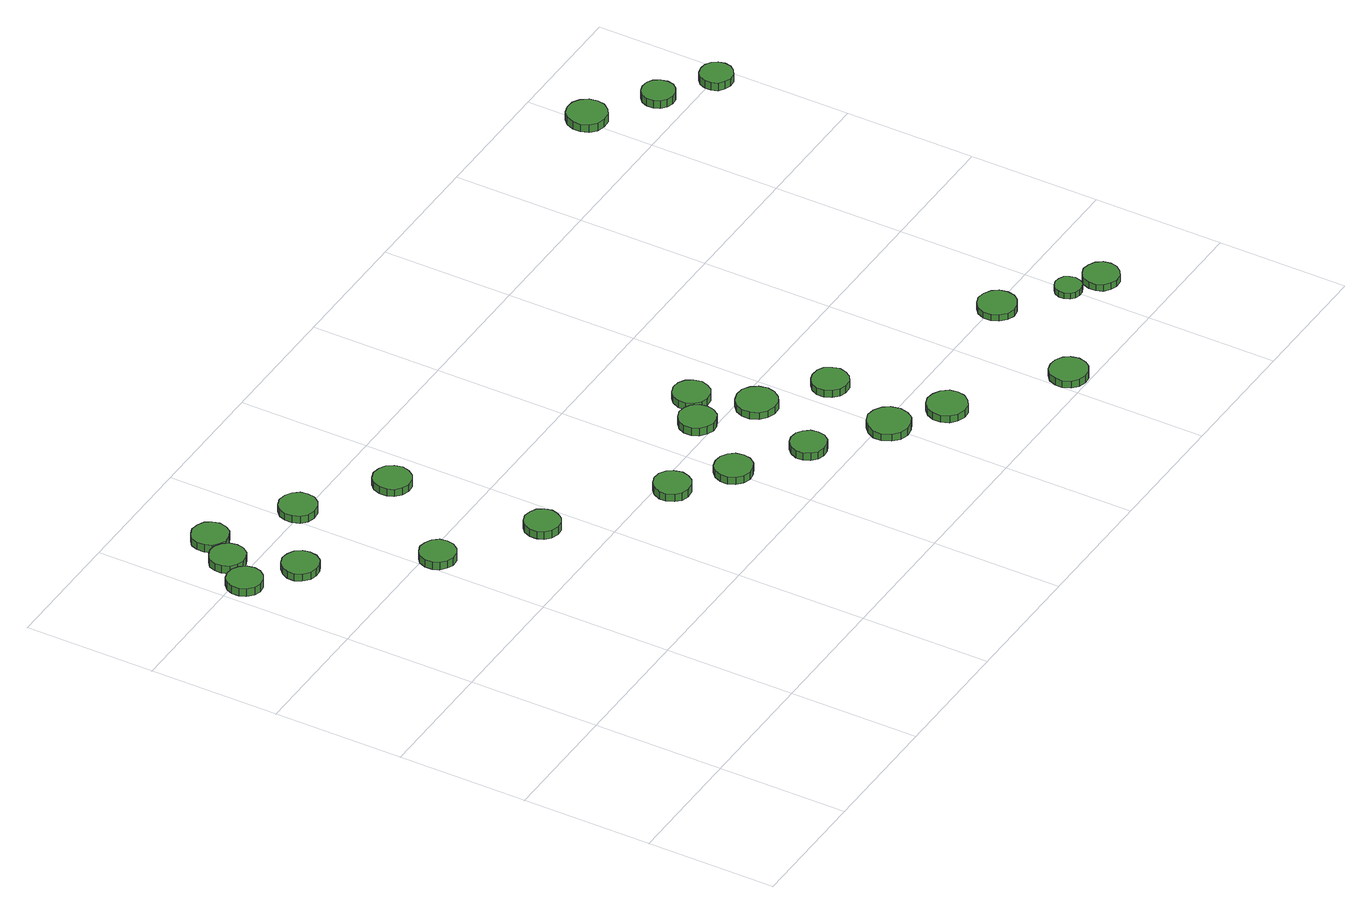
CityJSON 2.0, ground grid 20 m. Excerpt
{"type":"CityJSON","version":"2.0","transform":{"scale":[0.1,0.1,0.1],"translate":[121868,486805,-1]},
"CityObjects":{
"tree1":{"type":"SolitaryVegetationObject","attributes":{"function":"something"},"geometry":[{"type":"MultiSurface","lod":"1","boundaries":[[[0,1,2,3,4,5,6,7,8,9,10,11,12,13,14]],[[15,16,17,18,19,20,21,22,23,24,25,26,27,28,29]],[[0,29,28,1]],[[1,28,27,2]],[[2,27,26,3]],[[3,26,25,4]],[[4,25,24,5]],[[5,24,23,6]],[[6,23,22,7]],[[7,22,21,8]],[[8,21,20,9]],[[9,20,19,10]],[[10,19,18,11]],[[11,18,17,12]],[[12,17,16,13]],[[13,16,15,14]],[[14,15,29,0]]]}]},
"tree2":{"type":"SolitaryVegetationObject","attributes":{"function":"something"},"geometry":[{"type":"MultiSurface","lod":"1","boundaries":[[[30,31,32,33,34,35,36,37,38,39,40,41,42,43,44]],[[45,46,47,48,49,50,51,52,53,54,55,56,57,58,59]],[[30,59,58,31]],[[31,58,57,32]],[[32,57,56,33]],[[33,56,55,34]],[[34,55,54,35]],[[35,54,53,36]],[[36,53,52,37]],[[37,52,51,38]],[[38,51,50,39]],[[39,50,49,40]],[[40,49,48,41]],[[41,48,47,42]],[[42,47,46,43]],[[43,46,45,44]],[[44,45,59,30]]]}]},
"tree3":{"type":"SolitaryVegetationObject","attributes":{"function":"something"},"geometry":[{"type":"MultiSurface","lod":"1","boundaries":[[[60,61,62,63,64,65,66,67,68,69,70,71,72,73,74]],[[75,76,77,78,79,80,81,82,83,84,85,86,87,88,89]],[[60,89,88,61]],[[61,88,87,62]],[[62,87,86,63]],[[63,86,85,64]],[[64,85,84,65]],[[65,84,83,66]],[[66,83,82,67]],[[67,82,81,68]],[[68,81,80,69]],[[69,80,79,70]],[[70,79,78,71]],[[71,78,77,72]],[[72,77,76,73]],[[73,76,75,74]],[[74,75,89,60]]]}]},
"tree4":{"type":"SolitaryVegetationObject","attributes":{"function":"something"},"geometry":[{"type":"MultiSurface","lod":"1","boundaries":[[[90,91,92,93,94,95,96,97,98,99,100,101,102,103,104]],[[105,106,107,108,109,110,111,112,113,114,115,116,117,118,119]],[[90,119,118,91]],[[91,118,117,92]],[[92,117,116,93]],[[93,116,115,94]],[[94,115,114,95]],[[95,114,113,96]],[[96,113,112,97]],[[97,112,111,98]],[[98,111,110,99]],[[99,110,109,100]],[[100,109,108,101]],[[101,108,107,102]],[[102,107,106,103]],[[103,106,105,104]],[[104,105,119,90]]]}]},
"tree5":{"type":"SolitaryVegetationObject","attributes":{"function":"something"},"geometry":[{"type":"MultiSurface","lod":"1","boundaries":[[[120,121,122,123,124,125,126,127,128,129,130,131,132,133,134]],[[135,136,137,138,139,140,141,142,143,144,145,146,147,148,149]],[[120,149,148,121]],[[121,148,147,122]],[[122,147,146,123]],[[123,146,145,124]],[[124,145,144,125]],[[125,144,143,126]],[[126,143,142,127]],[[127,142,141,128]],[[128,141,140,129]],[[129,140,139,130]],[[130,139,138,131]],[[131,138,137,132]],[[132,137,136,133]],[[133,136,135,134]],[[134,135,149,120]]]}]},
"tree6":{"type":"SolitaryVegetationObject","attributes":{"function":"something"},"geometry":[{"type":"MultiSurface","lod":"1","boundaries":[[[150,151,152,153,154,155,156,157,158,159,160,161,162,163,164]],[[165,166,167,168,169,170,171,172,173,174,175,176,177,178,179]],[[150,179,178,151]],[[151,178,177,152]],[[152,177,176,153]],[[153,176,175,154]],[[154,175,174,155]],[[155,174,173,156]],[[156,173,172,157]],[[157,172,171,158]],[[158,171,170,159]],[[159,170,169,160]],[[160,169,168,161]],[[161,168,167,162]],[[162,167,166,163]],[[163,166,165,164]],[[164,165,179,150]]]}]},
"tree7":{"type":"SolitaryVegetationObject","attributes":{"function":"something"},"geometry":[{"type":"MultiSurface","lod":"1","boundaries":[[[180,181,182,183,184,185,186,187,188,189,190,191,192,193,194]],[[195,196,197,198,199,200,201,202,203,204,205,206,207,208,209]],[[180,209,208,181]],[[181,208,207,182]],[[182,207,206,183]],[[183,206,205,184]],[[184,205,204,185]],[[185,204,203,186]],[[186,203,202,187]],[[187,202,201,188]],[[188,201,200,189]],[[189,200,199,190]],[[190,199,198,191]],[[191,198,197,192]],[[192,197,196,193]],[[193,196,195,194]],[[194,195,209,180]]]}]},
"tree8":{"type":"SolitaryVegetationObject","attributes":{"function":"something"},"geometry":[{"type":"MultiSurface","lod":"1","boundaries":[[[210,211,212,213,214,215,216,217,218,219,220,221,222,223,224]],[[225,226,227,228,229,230,231,232,233,234,235,236,237,238,239]],[[210,239,238,211]],[[211,238,237,212]],[[212,237,236,213]],[[213,236,235,214]],[[214,235,234,215]],[[215,234,233,216]],[[216,233,232,217]],[[217,232,231,218]],[[218,231,230,219]],[[219,230,229,220]],[[220,229,228,221]],[[221,228,227,222]],[[222,227,226,223]],[[223,226,225,224]],[[224,225,239,210]]]}]},
"tree9":{"type":"SolitaryVegetationObject","attributes":{"function":"something"},"geometry":[{"type":"MultiSurface","lod":"1","boundaries":[[[240,241,242,243,244,245,246,247,248,249,250,251,252,253,254]],[[255,256,257,258,259,260,261,262,263,264,265,266,267,268,269]],[[240,269,268,241]],[[241,268,267,242]],[[242,267,266,243]],[[243,266,265,244]],[[244,265,264,245]],[[245,264,263,246]],[[246,263,262,247]],[[247,262,261,248]],[[248,261,260,249]],[[249,260,259,250]],[[250,259,258,251]],[[251,258,257,252]],[[252,257,256,253]],[[253,256,255,254]],[[254,255,269,240]]]}]},
"tree10":{"type":"SolitaryVegetationObject","attributes":{"function":"something"},"geometry":[{"type":"MultiSurface","lod":"1","boundaries":[[[270,271,272,273,274,275,276,277,278,279,280,281,282,283,284]],[[285,286,287,288,289,290,291,292,293,294,295,296,297,298,299]],[[270,299,298,271]],[[271,298,297,272]],[[272,297,296,273]],[[273,296,295,274]],[[274,295,294,275]],[[275,294,293,276]],[[276,293,292,277]],[[277,292,291,278]],[[278,291,290,279]],[[279,290,289,280]],[[280,289,288,281]],[[281,288,287,282]],[[282,287,286,283]],[[283,286,285,284]],[[284,285,299,270]]]}]},
"tree11":{"type":"SolitaryVegetationObject","attributes":{"function":"something"},"geometry":[{"type":"MultiSurface","lod":"1","boundaries":[[[300,301,302,303,304,305,306,307,308,309,310,311,312,313,314]],[[315,316,317,318,319,320,321,322,323,324,325,326,327,328,329]],[[300,329,328,301]],[[301,328,327,302]],[[302,327,326,303]],[[303,326,325,304]],[[304,325,324,305]],[[305,324,323,306]],[[306,323,322,307]],[[307,322,321,308]],[[308,321,320,309]],[[309,320,319,310]],[[310,319,318,311]],[[311,318,317,312]],[[312,317,316,313]],[[313,316,315,314]],[[314,315,329,300]]]}]},
"tree12":{"type":"SolitaryVegetationObject","attributes":{"function":"something"},"geometry":[{"type":"MultiSurface","lod":"1","boundaries":[[[330,331,332,333,334,335,336,337,338,339,340,341,342,343,344]],[[345,346,347,348,349,350,351,352,353,354,355,356,357,358,359]],[[330,359,358,331]],[[331,358,357,332]],[[332,357,356,333]],[[333,356,355,334]],[[334,355,354,335]],[[335,354,353,336]],[[336,353,352,337]],[[337,352,351,338]],[[338,351,350,339]],[[339,350,349,340]],[[340,349,348,341]],[[341,348,347,342]],[[342,347,346,343]],[[343,346,345,344]],[[344,345,359,330]]]}]},
"tree13":{"type":"SolitaryVegetationObject","attributes":{"function":"something"},"geometry":[{"type":"MultiSurface","lod":"1","boundaries":[[[360,361,362,363,364,365,366,367,368,369,370,371,372,373,374]],[[375,376,377,378,379,380,381,382,383,384,385,386,387,388,389]],[[360,389,388,361]],[[361,388,387,362]],[[362,387,386,363]],[[363,386,385,364]],[[364,385,384,365]],[[365,384,383,366]],[[366,383,382,367]],[[367,382,381,368]],[[368,381,380,369]],[[369,380,379,370]],[[370,379,378,371]],[[371,378,377,372]],[[372,377,376,373]],[[373,376,375,374]],[[374,375,389,360]]]}]},
"tree14":{"type":"SolitaryVegetationObject","attributes":{"function":"something"},"geometry":[{"type":"MultiSurface","lod":"1","boundaries":[[[390,391,392,393,394,395,396,397,398,399,400,401,402,403,404]],[[405,406,407,408,409,410,411,412,413,414,415,416,417,418,419]],[[390,419,418,391]],[[391,418,417,392]],[[392,417,416,393]],[[393,416,415,394]],[[394,415,414,395]],[[395,414,413,396]],[[396,413,412,397]],[[397,412,411,398]],[[398,411,410,399]],[[399,410,409,400]],[[400,409,408,401]],[[401,408,407,402]],[[402,407,406,403]],[[403,406,405,404]],[[404,405,419,390]]]}]},
"tree15":{"type":"SolitaryVegetationObject","attributes":{"function":"something"},"geometry":[{"type":"MultiSurface","lod":"1","boundaries":[[[420,421,422,423,424,425,426,427,428,429,430,431,432,433,434]],[[435,436,437,438,439,440,441,442,443,444,445,446,447,448,449]],[[420,449,448,421]],[[421,448,447,422]],[[422,447,446,423]],[[423,446,445,424]],[[424,445,444,425]],[[425,444,443,426]],[[426,443,442,427]],[[427,442,441,428]],[[428,441,440,429]],[[429,440,439,430]],[[430,439,438,431]],[[431,438,437,432]],[[432,437,436,433]],[[433,436,435,434]],[[434,435,449,420]]]}]},
"tree16":{"type":"SolitaryVegetationObject","attributes":{"function":"something"},"geometry":[{"type":"MultiSurface","lod":"1","boundaries":[[[450,451,452,453,454,455,456,457,458,459,460,461,462,463,464]],[[465,466,467,468,469,470,471,472,473,474,475,476,477,478,479]],[[450,479,478,451]],[[451,478,477,452]],[[452,477,476,453]],[[453,476,475,454]],[[454,475,474,455]],[[455,474,473,456]],[[456,473,472,457]],[[457,472,471,458]],[[458,471,470,459]],[[459,470,469,460]],[[460,469,468,461]],[[461,468,467,462]],[[462,467,466,463]],[[463,466,465,464]],[[464,465,479,450]]]}]},
"tree17":{"type":"SolitaryVegetationObject","attributes":{"function":"something"},"geometry":[{"type":"MultiSurface","lod":"1","boundaries":[[[480,481,482,483,484,485,486,487,488,489,490,491,492,493,494]],[[495,496,497,498,499,500,501,502,503,504,505,506,507,508,509]],[[480,509,508,481]],[[481,508,507,482]],[[482,507,506,483]],[[483,506,505,484]],[[484,505,504,485]],[[485,504,503,486]],[[486,503,502,487]],[[487,502,501,488]],[[488,501,500,489]],[[489,500,499,490]],[[490,499,498,491]],[[491,498,497,492]],[[492,497,496,493]],[[493,496,495,494]],[[494,495,509,480]]]}]},
"tree18":{"type":"SolitaryVegetationObject","attributes":{"function":"something"},"geometry":[{"type":"MultiSurface","lod":"1","boundaries":[[[510,511,512,513,514,515,516,517,518,519,520,521,522,523,524]],[[525,526,527,528,529,530,531,532,533,534,535,536,537,538,539]],[[510,539,538,511]],[[511,538,537,512]],[[512,537,536,513]],[[513,536,535,514]],[[514,535,534,515]],[[515,534,533,516]],[[516,533,532,517]],[[517,532,531,518]],[[518,531,530,519]],[[519,530,529,520]],[[520,529,528,521]],[[521,528,527,522]],[[522,527,526,523]],[[523,526,525,524]],[[524,525,539,510]]]}]},
"tree19":{"type":"SolitaryVegetationObject","attributes":{"function":"something"},"geometry":[{"type":"MultiSurface","lod":"1","boundaries":[[[540,541,542,543,544,545,546,547,548,549,550,551,552,553,554]],[[555,556,557,558,559,560,561,562,563,564,565,566,567,568,569]],[[540,569,568,541]],[[541,568,567,542]],[[542,567,566,543]],[[543,566,565,544]],[[544,565,564,545]],[[545,564,563,546]],[[546,563,562,547]],[[547,562,561,548]],[[548,561,560,549]],[[549,560,559,550]],[[550,559,558,551]],[[551,558,557,552]],[[552,557,556,553]],[[553,556,555,554]],[[554,555,569,540]]]}]},
"tree20":{"type":"SolitaryVegetationObject","attributes":{"function":"something"},"geometry":[{"type":"MultiSurface","lod":"1","boundaries":[[[570,571,572,573,574,575,576,577,578,579,580,581,582,583,584]],[[585,586,587,588,589,590,591,592,593,594,595,596,597,598,599]],[[570,599,598,571]],[[571,598,597,572]],[[572,597,596,573]],[[573,596,595,574]],[[574,595,594,575]],[[575,594,593,576]],[[576,593,592,577]],[[577,592,591,578]],[[578,591,590,579]],[[579,590,589,580]],[[580,589,588,581]],[[581,588,587,582]],[[582,587,586,583]],[[583,586,585,584]],[[584,585,599,570]]]}]},
"tree21":{"type":"SolitaryVegetationObject","attributes":{"function":"something"},"geometry":[{"type":"MultiSurface","lod":"1","boundaries":[[[600,601,602,603,604,605,606,607,608,609,610,611,612,613,614]],[[615,616,617,618,619,620,621,622,623,624,625,626,627,628,629]],[[600,629,628,601]],[[601,628,627,602]],[[602,627,626,603]],[[603,626,625,604]],[[604,625,624,605]],[[605,624,623,606]],[[606,623,622,607]],[[607,622,621,608]],[[608,621,620,609]],[[609,620,619,610]],[[610,619,618,611]],[[611,618,617,612]],[[612,617,616,613]],[[613,616,615,614]],[[614,615,629,600]]]}]},
"tree22":{"type":"SolitaryVegetationObject","attributes":{"function":"something"},"geometry":[{"type":"MultiSurface","lod":"1","boundaries":[[[630,631,632,633,634,635,636,637,638,639,640,641,642,643,644]],[[645,646,647,648,649,650,651,652,653,654,655,656,657,658,659]],[[630,659,658,631]],[[631,658,657,632]],[[632,657,656,633]],[[633,656,655,634]],[[634,655,654,635]],[[635,654,653,636]],[[636,653,652,637]],[[637,652,651,638]],[[638,651,650,639]],[[639,650,649,640]],[[640,649,648,641]],[[641,648,647,642]],[[642,647,646,643]],[[643,646,645,644]],[[644,645,659,630]]]}]},
"tree23":{"type":"SolitaryVegetationObject","attributes":{"function":"something"},"geometry":[{"type":"MultiSurface","lod":"1","boundaries":[[[660,661,662,663,664,665,666,667,668,669,670,671,672,673,674]],[[675,676,677,678,679,680,681,682,683,684,685,686,687,688,689]],[[660,689,688,661]],[[661,688,687,662]],[[662,687,686,663]],[[663,686,685,664]],[[664,685,684,665]],[[665,684,683,666]],[[666,683,682,667]],[[667,682,681,668]],[[668,681,680,669]],[[669,680,679,670]],[[670,679,678,671]],[[671,678,677,672]],[[672,677,676,673]],[[673,676,675,674]],[[674,675,689,660]]]}]},
"tree24":{"type":"SolitaryVegetationObject","attributes":{"function":"something"},"geometry":[{"type":"MultiSurface","lod":"1","boundaries":[[[690,691,692,693,694,695,696,697,698,699,700,701,702,703,704]],[[705,706,707,708,709,710,711,712,713,714,715,716,717,718,719]],[[690,719,718,691]],[[691,718,717,692]],[[692,717,716,693]],[[693,716,715,694]],[[694,715,714,695]],[[695,714,713,696]],[[696,713,712,697]],[[697,712,711,698]],[[698,711,710,699]],[[699,710,709,700]],[[700,709,708,701]],[[701,708,707,702]],[[702,707,706,703]],[[703,706,705,704]],[[704,705,719,690]]]}]}
},
"vertices":[
[62,785,21],[60,796,21],[53,805,21],[43,811,21],[32,812,21],[22,809,21],[13,801,21],[9,791,21],[9,780,21],[13,770,21],[22,762,21],[32,759,21],[43,760,21],[53,766,21],[60,775,21],[60,775,8],[53,766,8],[43,760,8],[32,759,8],[22,762,8],[13,770,8],[9,780,8],[9,791,8],[13,801,8],[22,809,8],[32,812,8],[43,811,8],[53,805,8],[60,796,8],[62,785,8],
[97,833,20],[95,844,20],[88,853,20],[78,859,20],[67,860,20],[57,856,20],[48,849,20],[44,839,20],[44,828,20],[48,817,20],[57,810,20],[67,806,20],[78,808,20],[88,813,20],[95,822,20],[95,822,7],[88,813,7],[78,808,7],[67,806,7],[57,810,7],[48,817,7],[44,828,7],[44,839,7],[48,849,7],[57,856,7],[67,860,7],[78,859,7],[88,853,7],[95,844,7],[97,833,7],
[133,736,20],[131,747,20],[124,757,20],[114,762,20],[103,764,20],[92,760,20],[83,752,20],[78,742,20],[78,730,20],[83,720,20],[92,712,20],[103,709,20],[114,710,20],[124,715,20],[131,725,20],[131,725,8],[124,715,8],[114,710,8],[103,709,8],[92,712,8],[83,720,8],[78,730,8],[78,742,8],[83,752,8],[92,760,8],[103,764,8],[114,762,8],[124,757,8],[131,747,8],[133,736,8],
[128,879,20],[125,890,20],[119,899,20],[109,904,20],[97,906,20],[87,902,20],[78,895,20],[74,884,20],[74,873,20],[78,862,20],[87,855,20],[97,851,20],[109,853,20],[119,858,20],[125,867,20],[125,867,7],[119,858,7],[109,853,7],[97,851,7],[87,855,7],[78,862,7],[74,873,7],[74,884,7],[78,895,7],[87,902,7],[97,906,7],[109,904,7],[119,899,7],[125,890,7],[128,879,7],
[252,584,19],[250,595,19],[243,604,19],[233,609,19],[222,611,19],[212,607,19],[203,600,19],[199,590,19],[199,578,19],[203,568,19],[212,561,19],[222,557,19],[233,558,19],[243,564,19],[250,573,19],[250,573,6],[243,564,6],[233,558,6],[222,557,6],[212,561,6],[203,568,6],[199,578,6],[199,590,6],[203,600,6],[212,607,6],[222,611,6],[233,609,6],[243,604,6],[250,595,6],[252,584,6],
[249,807,19],[247,818,19],[240,827,19],[230,833,19],[218,835,19],[207,831,19],[198,823,19],[194,812,19],[194,801,19],[198,790,19],[207,782,19],[218,779,19],[230,780,19],[240,786,19],[247,795,19],[247,795,7],[240,786,7],[230,780,7],[218,779,7],[207,782,7],[198,790,7],[194,801,7],[194,812,7],[198,823,7],[207,831,7],[218,835,7],[230,833,7],[240,827,7],[247,818,7],[249,807,7],
[385,492,20],[382,503,20],[376,512,20],[366,517,20],[355,519,20],[344,515,20],[336,508,20],[332,497,20],[332,486,20],[336,476,20],[344,469,20],[355,465,20],[366,466,20],[376,472,20],[382,481,20],[382,481,7],[376,472,7],[366,466,7],[355,465,7],[344,469,7],[336,476,7],[332,486,7],[332,497,7],[336,508,7],[344,515,7],[355,519,7],[366,517,7],[376,512,7],[382,503,7],[385,492,7],
[369,723,19],[366,735,19],[359,745,19],[349,750,19],[337,752,19],[326,748,19],[317,740,19],[313,729,19],[313,717,19],[317,707,19],[326,699,19],[337,695,19],[349,696,19],[359,702,19],[366,712,19],[366,712,7],[359,702,7],[349,696,7],[337,695,7],[326,699,7],[317,707,7],[313,717,7],[313,729,7],[317,740,7],[326,748,7],[337,752,7],[349,750,7],[359,745,7],[366,735,7],[369,723,7],
[552,378,20],[549,390,20],[543,399,20],[533,405,20],[521,406,20],[510,402,20],[502,395,20],[497,384,20],[497,373,20],[502,362,20],[510,354,20],[521,351,20],[533,352,20],[543,358,20],[549,367,20],[549,367,7],[543,358,7],[533,352,7],[521,351,7],[510,354,7],[502,362,7],[497,373,7],[497,384,7],[502,395,7],[510,402,7],[521,406,7],[533,405,7],[543,399,7],[549,390,7],[552,378,7],
[630,324,19],[628,336,19],[621,345,19],[611,351,19],[599,352,19],[588,349,19],[579,341,19],[574,330,19],[574,319,19],[579,308,19],[588,300,19],[599,296,19],[611,298,19],[621,303,19],[628,313,19],[628,313,7],[621,303,7],[611,298,7],[599,296,7],[588,300,7],[579,308,7],[574,319,7],[574,330,7],[579,341,7],[588,349,7],[599,352,7],[611,351,7],[621,345,7],[628,336,7],[630,324,7],
[727,260,20],[725,271,20],[718,280,20],[709,286,20],[697,287,20],[687,284,20],[679,276,20],[674,266,20],[674,255,20],[679,245,20],[687,237,20],[697,234,20],[709,235,20],[718,240,20],[725,249,20],[725,249,7],[718,240,7],[709,235,7],[697,234,7],[687,237,7],[679,245,7],[674,255,7],[674,266,7],[679,276,7],[687,284,7],[697,287,7],[709,286,7],[718,280,7],[725,271,7],[727,260,7],
[701,424,20],[699,435,20],[692,445,20],[682,450,20],[671,452,20],[660,448,20],[651,440,20],[646,430,20],[646,418,20],[651,408,20],[660,400,20],[671,396,20],[682,398,20],[692,403,20],[699,413,20],[699,413,7],[692,403,7],[682,398,7],[671,396,7],[660,400,7],[651,408,7],[646,418,7],[646,430,7],[651,440,7],[660,448,7],[671,452,7],[682,450,7],[692,445,7],[699,435,7],[701,424,7],
[832,188,19],[829,202,19],[822,212,19],[810,219,19],[797,221,19],[784,216,19],[774,207,19],[768,195,19],[768,182,19],[774,169,19],[784,160,19],[797,156,19],[810,158,19],[822,164,19],[829,175,19],[829,175,7],[822,164,7],[810,158,7],[797,156,7],[784,160,7],[774,169,7],[768,182,7],[768,195,7],[774,207,7],[784,216,7],[797,221,7],[810,219,7],[822,212,7],[829,202,7],[832,188,7],
[748,460,19],[745,472,19],[739,481,19],[729,487,19],[717,488,19],[706,484,19],[698,477,19],[693,466,19],[693,455,19],[698,444,19],[706,436,19],[717,433,19],[729,434,19],[739,440,19],[745,449,19],[745,449,7],[739,440,7],[729,434,7],[717,433,7],[706,436,7],[698,444,7],[693,455,7],[693,466,7],[698,477,7],[706,484,7],[717,488,7],[729,487,7],[739,481,7],[745,472,7],[748,460,7],
[781,372,19],[778,385,19],[771,395,19],[760,402,19],[747,403,19],[735,399,19],[725,390,19],[720,379,19],[720,366,19],[725,354,19],[735,346,19],[747,342,19],[760,343,19],[771,350,19],[778,360,19],[778,360,7],[771,350,7],[760,343,7],[747,342,7],[735,346,7],[725,354,7],[720,366,7],[720,379,7],[725,390,7],[735,399,7],[747,403,7],[760,402,7],[771,395,7],[778,385,7],[781,372,7],
[905,138,19],[903,150,19],[895,160,19],[884,166,19],[872,168,19],[860,164,19],[851,155,19],[846,144,19],[846,132,19],[851,120,19],[860,112,19],[872,108,19],[884,109,19],[895,116,19],[903,126,19],[903,126,7],[895,116,7],[884,109,7],[872,108,7],[860,112,7],[851,120,7],[846,132,7],[846,144,7],[851,155,7],[860,164,7],[872,168,7],[884,166,7],[895,160,7],[903,150,7],[905,138,7],
[870,307,19],[867,318,19],[861,328,19],[851,333,19],[839,334,19],[829,331,19],[820,323,19],[815,313,19],[815,302,19],[820,291,19],[829,283,19],[839,280,19],[851,281,19],[861,287,19],[867,296,19],[867,296,7],[861,287,7],[851,281,7],[839,280,7],[829,283,7],[820,291,7],[815,302,7],[815,313,7],[820,323,7],[829,331,7],[839,334,7],[851,333,7],[861,328,7],[867,318,7],[870,307,7],
[1057,30,19],[1054,42,19],[1048,51,19],[1037,57,19],[1025,58,19],[1014,55,19],[1005,47,19],[1000,36,19],[1000,24,19],[1005,13,19],[1014,5,19],[1025,2,19],[1037,3,19],[1048,9,19],[1054,18,19],[1054,18,7],[1048,9,7],[1037,3,7],[1025,2,7],[1014,5,7],[1005,13,7],[1000,24,7],[1000,36,7],[1005,47,7],[1014,55,7],[1025,58,7],[1037,57,7],[1048,51,7],[1054,42,7],[1057,30,7],
[1140,193,19],[1138,205,19],[1131,214,19],[1120,220,19],[1108,222,19],[1097,218,19],[1088,210,19],[1083,199,19],[1083,187,19],[1088,176,19],[1097,168,19],[1108,164,19],[1120,166,19],[1131,172,19],[1138,181,19],[1138,181,8],[1131,172,8],[1120,166,8],[1108,164,8],[1097,168,8],[1088,176,8],[1083,187,8],[1083,199,8],[1088,210,8],[1097,218,8],[1108,222,8],[1120,220,8],[1131,214,8],[1138,205,8],[1140,193,8],
[1217,128,18],[1215,136,18],[1211,143,18],[1203,147,18],[1195,148,18],[1187,145,18],[1181,140,18],[1178,132,18],[1178,124,18],[1181,116,18],[1187,111,18],[1195,108,18],[1203,109,18],[1211,113,18],[1215,120,18],[1215,120,8],[1211,113,8],[1203,109,8],[1195,108,8],[1187,111,8],[1181,116,8],[1178,124,8],[1178,132,8],[1181,140,8],[1187,145,8],[1195,148,8],[1203,147,8],[1211,143,8],[1215,136,8],[1217,128,8],
[1269,101,19],[1267,112,19],[1260,121,19],[1250,126,19],[1239,128,19],[1229,124,19],[1220,117,19],[1216,106,19],[1216,95,19],[1220,85,19],[1229,78,19],[1239,74,19],[1250,75,19],[1260,81,19],[1267,90,19],[1267,90,8],[1260,81,8],[1250,75,8],[1239,74,8],[1229,78,8],[1220,85,8],[1216,95,8],[1216,106,8],[1220,117,8],[1229,124,8],[1239,128,8],[1250,126,8],[1260,121,8],[1267,112,8],[1269,101,8],
[1222,900,32],[1220,912,32],[1212,923,32],[1202,929,32],[1189,930,32],[1177,926,32],[1168,918,32],[1163,906,32],[1163,894,32],[1168,882,32],[1177,874,32],[1189,870,32],[1202,871,32],[1212,878,32],[1220,888,32],[1220,888,19],[1212,878,19],[1202,871,19],[1189,870,19],[1177,874,19],[1168,882,19],[1163,894,19],[1163,906,19],[1168,918,19],[1177,926,19],[1189,930,19],[1202,929,19],[1212,923,19],[1220,912,19],[1222,900,19],
[1310,838,32],[1308,848,32],[1302,857,32],[1293,862,32],[1283,863,32],[1273,860,32],[1265,853,32],[1261,843,32],[1261,833,32],[1265,824,32],[1273,817,32],[1283,814,32],[1293,815,32],[1302,820,32],[1308,828,32],[1308,828,19],[1302,820,19],[1293,815,19],[1283,814,19],[1273,817,19],[1265,824,19],[1261,833,19],[1261,843,19],[1265,853,19],[1273,860,19],[1283,863,19],[1293,862,19],[1302,857,19],[1308,848,19],[1310,838,19],
[1386,789,32],[1384,799,32],[1378,807,32],[1369,812,32],[1359,813,32],[1349,810,32],[1341,803,32],[1337,794,32],[1337,784,32],[1341,774,32],[1349,768,32],[1359,764,32],[1369,765,32],[1378,771,32],[1384,779,32],[1384,779,19],[1378,771,19],[1369,765,19],[1359,764,19],[1349,768,19],[1341,774,19],[1337,784,19],[1337,794,19],[1341,803,19],[1349,810,19],[1359,813,19],[1369,812,19],[1378,807,19],[1384,799,19],[1386,789,19]
]}
